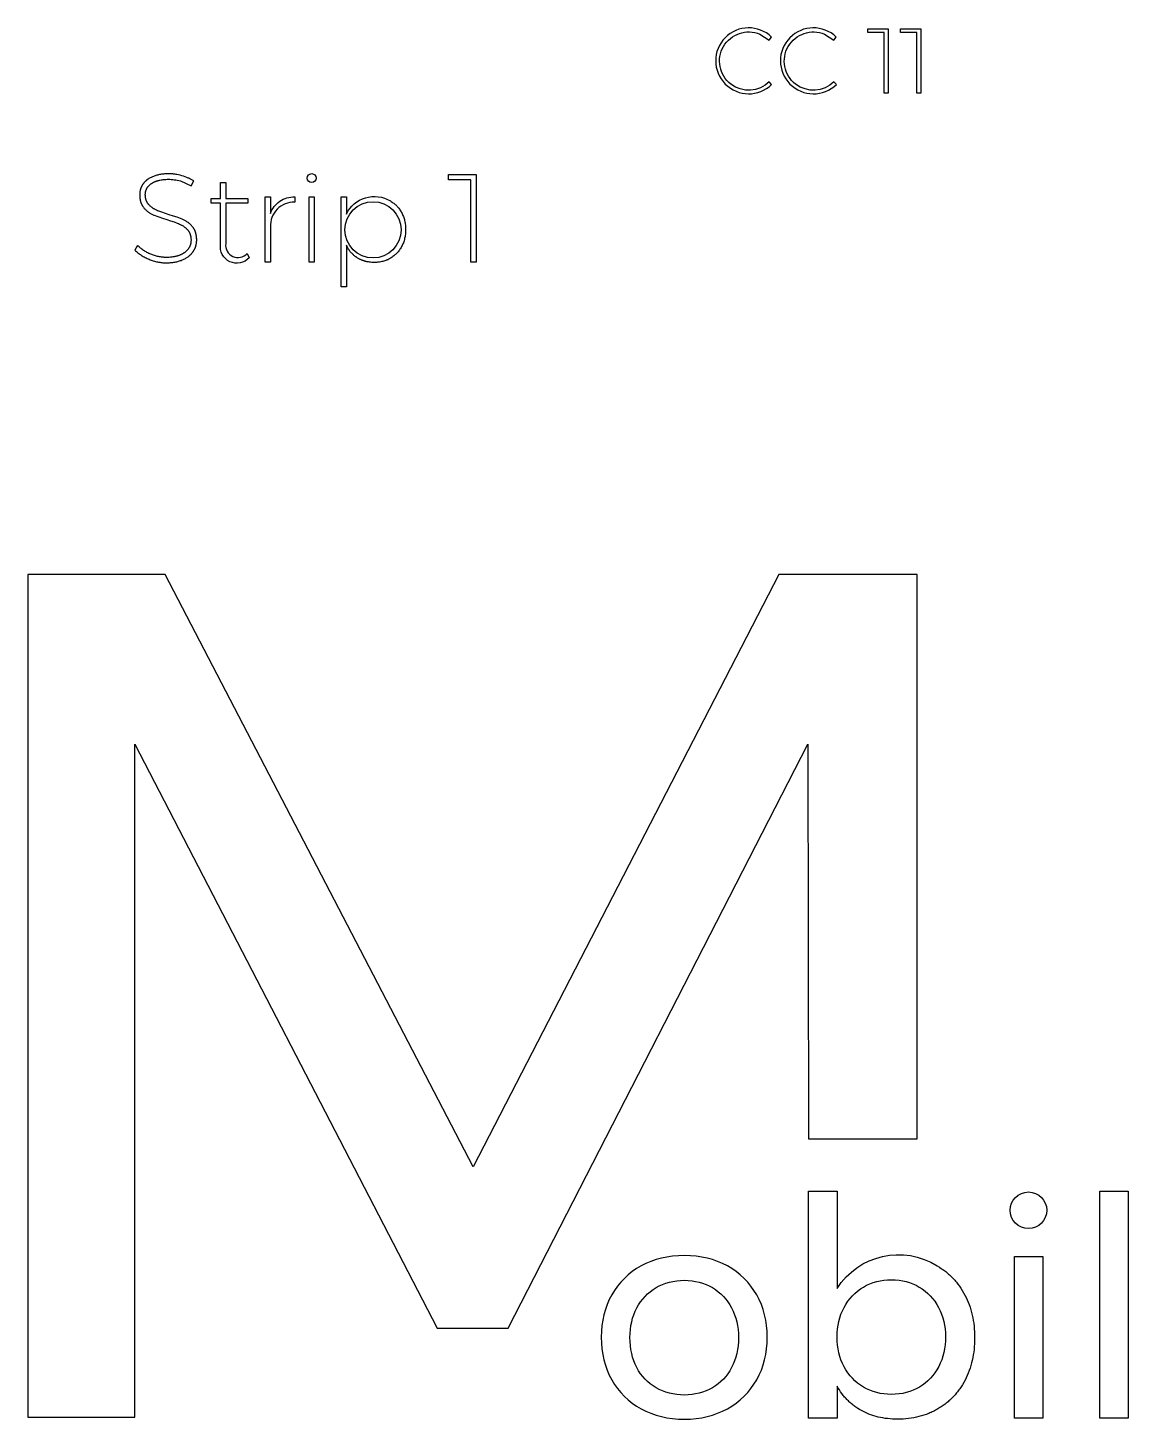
# Model space of a CAD drawing. Header units: millimetres. Extents: x -1043 to -744, y -1370 to -1206.
# Drawn here: x -984.04 to -946.64, y -1338.3 to -1291.02 of the extents above; entities that cross this region are included whole.
import ezdxf

# ---------------------------------------------------------------- set-up
doc = ezdxf.new("R2010")
doc.units = ezdxf.units.MM
doc.header["$MEASUREMENT"] = 0
doc.layers.add('Electronics$ENGRAVE1', color=5, linetype='Continuous', true_color=0x0000ff)

msp = doc.modelspace()

# ---------------------------------------------------------------- linework, layer by layer
at = {"layer": 'Electronics$ENGRAVE1'}
for points in [[(-959.155, -1291.236), (-958.839, -1291.437), (-958.76, -1291.337, 2.359226), (-958.757, -1292.948), (-958.839, -1292.857, -1.864699)], [(-956.955, -1291.236), (-956.639, -1291.437), (-956.56, -1291.337, 2.359226), (-956.557, -1292.948), (-956.639, -1292.857, -1.864699)], [(-976.513, -1298.837, -0.750475), (-977.482, -1298.376), (-977.482, -1296.977), (-977.806, -1296.977), (-977.806, -1296.823), (-977.482, -1296.823), (-977.482, -1296.273), (-977.311, -1296.273), (-977.311, -1296.823), (-976.556, -1296.823), (-976.556, -1296.977), (-977.311, -1296.977), (-977.311, -1298.355, 0.724121), (-976.581, -1298.692)], [(-975.474, -1296.915, -0.144787), (-974.964, -1296.763), (-974.964, -1296.947, 0.435043), (-975.792, -1297.787), (-975.792, -1298.991), (-975.971, -1298.991), (-975.971, -1296.768), (-975.792, -1296.768), (-975.792, -1297.327, -0.153652)], [(-971.714, -1296.906), (-971.684, -1296.925), (-971.655, -1296.944), (-971.626, -1296.964), (-971.599, -1296.985), (-971.585, -1296.995), (-971.572, -1297.006), (-971.559, -1297.018), (-971.546, -1297.029), (-971.533, -1297.041), (-971.521, -1297.053), (-971.508, -1297.065), (-971.496, -1297.077), (-971.484, -1297.089), (-971.473, -1297.102), (-971.461, -1297.115), (-971.45, -1297.128), (-971.428, -1297.155), (-971.408, -1297.183), (-971.387, -1297.212), (-971.368, -1297.241), (-971.35, -1297.272), (-971.332, -1297.303), (-971.316, -1297.335), (-971.3, -1297.368), (-971.286, -1297.401), (-971.273, -1297.434), (-971.26, -1297.469), (-971.249, -1297.503), (-971.239, -1297.539), (-971.23, -1297.575), (-971.222, -1297.611), (-971.215, -1297.648), (-971.209, -1297.685), (-971.204, -1297.724), (-971.201, -1297.762), (-971.198, -1297.801), (-971.196, -1297.841), (-971.196, -1297.881), (-971.196, -1297.921), (-971.198, -1297.96), (-971.201, -1297.999), (-971.204, -1298.037), (-971.209, -1298.075), (-971.215, -1298.112), (-971.222, -1298.149), (-971.23, -1298.185), (-971.239, -1298.22), (-971.249, -1298.256), (-971.26, -1298.29), (-971.273, -1298.324), (-971.286, -1298.358), (-971.3, -1298.391), (-971.316, -1298.423), (-971.332, -1298.455), (-971.35, -1298.487), (-971.368, -1298.517), (-971.387, -1298.547), (-971.407, -1298.575), (-971.428, -1298.603), (-971.45, -1298.63), (-971.472, -1298.656), (-971.484, -1298.669), (-971.496, -1298.681), (-971.508, -1298.694), (-971.52, -1298.706), (-971.532, -1298.718), (-971.545, -1298.729), (-971.558, -1298.741), (-971.571, -1298.752), (-971.597, -1298.774), (-971.625, -1298.795), (-971.653, -1298.815), (-971.682, -1298.834), (-971.712, -1298.852), (-971.728, -1298.861), (-971.743, -1298.869), (-971.758, -1298.878), (-971.774, -1298.886), (-971.79, -1298.893), (-971.806, -1298.901), (-971.822, -1298.908), (-971.838, -1298.915), (-971.854, -1298.921), (-971.871, -1298.928), (-971.904, -1298.939), (-971.938, -1298.95), (-971.973, -1298.959), (-972.008, -1298.968), (-972.043, -1298.975), (-972.079, -1298.981), (-972.116, -1298.986), (-972.153, -1298.99), (-972.19, -1298.993), (-972.228, -1298.995), (-972.267, -1298.995), (-972.307, -1298.995), (-972.347, -1298.993), (-972.386, -1298.99), (-972.424, -1298.985), (-972.462, -1298.98), (-972.499, -1298.973), (-972.518, -1298.969), (-972.536, -1298.965), (-972.554, -1298.961), (-972.572, -1298.956), (-972.589, -1298.951), (-972.607, -1298.946), (-972.624, -1298.94), (-972.642, -1298.934), (-972.659, -1298.928), (-972.676, -1298.921), (-972.692, -1298.915), (-972.709, -1298.908), (-972.726, -1298.9), (-972.742, -1298.892), (-972.758, -1298.884), (-972.774, -1298.876), (-972.79, -1298.867), (-972.806, -1298.858), (-972.821, -1298.849), (-972.837, -1298.839), (-972.852, -1298.83), (-972.867, -1298.819), (-972.882, -1298.809), (-972.896, -1298.799), (-972.911, -1298.788), (-972.925, -1298.777), (-972.938, -1298.766), (-972.952, -1298.754), (-972.965, -1298.742), (-972.979, -1298.731), (-972.992, -1298.718), (-973.004, -1298.706), (-973.017, -1298.693), (-973.029, -1298.681), (-973.041, -1298.668), (-973.053, -1298.654), (-973.064, -1298.641), (-973.076, -1298.627), (-973.087, -1298.613), (-973.098, -1298.599), (-973.108, -1298.584), (-973.119, -1298.57), (-973.129, -1298.555), (-973.139, -1298.54), (-973.158, -1298.509), (-973.176, -1298.477), (-973.194, -1298.444), (-973.21, -1298.41), (-973.21, -1299.819), (-973.389, -1299.819), (-973.389, -1296.768), (-973.21, -1296.768), (-973.21, -1297.352, -0.441654)], [(-953.126, -1333.096), (-953.051, -1333.141), (-952.979, -1333.189), (-952.944, -1333.213), (-952.909, -1333.238), (-952.875, -1333.264), (-952.841, -1333.29), (-952.808, -1333.317), (-952.775, -1333.344), (-952.743, -1333.372), (-952.712, -1333.401), (-952.681, -1333.43), (-952.65, -1333.459), (-952.62, -1333.489), (-952.59, -1333.52), (-952.562, -1333.551), (-952.533, -1333.582), (-952.505, -1333.615), (-952.478, -1333.647), (-952.451, -1333.681), (-952.425, -1333.715), (-952.374, -1333.784), (-952.325, -1333.856), (-952.278, -1333.929), (-952.233, -1334.005), (-952.19, -1334.084), (-952.15, -1334.163), (-952.112, -1334.245), (-952.077, -1334.328), (-952.045, -1334.412), (-952.015, -1334.498), (-951.988, -1334.585), (-951.963, -1334.674), (-951.941, -1334.764), (-951.921, -1334.856), (-951.905, -1334.949), (-951.89, -1335.044), (-951.879, -1335.14), (-951.869, -1335.237), (-951.863, -1335.336), (-951.859, -1335.437), (-951.858, -1335.539), (-951.859, -1335.639), (-951.863, -1335.738), (-951.869, -1335.836), (-951.878, -1335.933), (-951.89, -1336.028), (-951.904, -1336.121), (-951.92, -1336.213), (-951.94, -1336.304), (-951.961, -1336.393), (-951.986, -1336.481), (-952.012, -1336.567), (-952.042, -1336.652), (-952.074, -1336.736), (-952.108, -1336.818), (-952.145, -1336.899), (-952.185, -1336.978), (-952.227, -1337.056), (-952.271, -1337.131), (-952.317, -1337.204), (-952.366, -1337.275), (-952.391, -1337.31), (-952.416, -1337.344), (-952.442, -1337.377), (-952.469, -1337.41), (-952.496, -1337.443), (-952.523, -1337.475), (-952.551, -1337.506), (-952.58, -1337.537), (-952.609, -1337.567), (-952.639, -1337.597), (-952.669, -1337.626), (-952.7, -1337.655), (-952.731, -1337.683), (-952.763, -1337.71), (-952.795, -1337.737), (-952.828, -1337.764), (-952.862, -1337.789), (-952.896, -1337.815), (-952.93, -1337.84), (-952.965, -1337.864), (-953, -1337.887), (-953.037, -1337.911), (-953.11, -1337.955), (-953.148, -1337.977), (-953.186, -1337.997), (-953.224, -1338.017), (-953.262, -1338.037), (-953.301, -1338.055), (-953.34, -1338.074), (-953.38, -1338.091), (-953.42, -1338.108), (-953.5, -1338.139), (-953.583, -1338.167), (-953.666, -1338.193), (-953.751, -1338.216), (-953.837, -1338.237), (-953.924, -1338.254), (-954.013, -1338.269), (-954.103, -1338.282), (-954.195, -1338.291), (-954.287, -1338.298), (-954.381, -1338.302), (-954.477, -1338.303), (-954.563, -1338.302), (-954.648, -1338.299), (-954.732, -1338.293), (-954.815, -1338.285), (-954.896, -1338.275), (-954.976, -1338.262), (-955.054, -1338.248), (-955.132, -1338.231), (-955.208, -1338.211), (-955.282, -1338.19), (-955.356, -1338.166), (-955.428, -1338.14), (-955.499, -1338.111), (-955.568, -1338.081), (-955.637, -1338.048), (-955.703, -1338.012), (-955.769, -1337.975), (-955.832, -1337.936), (-955.863, -1337.915), (-955.894, -1337.894), (-955.924, -1337.873), (-955.954, -1337.851), (-955.984, -1337.829), (-956.012, -1337.806), (-956.041, -1337.783), (-956.069, -1337.759), (-956.096, -1337.735), (-956.123, -1337.71), (-956.15, -1337.685), (-956.176, -1337.659), (-956.202, -1337.633), (-956.227, -1337.606), (-956.252, -1337.579), (-956.277, -1337.551), (-956.301, -1337.523), (-956.324, -1337.494), (-956.347, -1337.465), (-956.37, -1337.435), (-956.414, -1337.375), (-956.456, -1337.312), (-956.496, -1337.247), (-956.535, -1337.181), (-956.535, -1338.272), (-957.502, -1338.272), (-957.502, -1330.56), (-956.535, -1330.56), (-956.535, -1333.865, -0.413707)], [(-953.126, -1333.096), (-953.051, -1333.141), (-952.979, -1333.189), (-952.944, -1333.213), (-952.909, -1333.238), (-952.875, -1333.264), (-952.841, -1333.29), (-952.808, -1333.317), (-952.775, -1333.344), (-952.743, -1333.372), (-952.712, -1333.401), (-952.681, -1333.43), (-952.65, -1333.459), (-952.62, -1333.489), (-952.59, -1333.52), (-952.562, -1333.551), (-952.533, -1333.582), (-952.505, -1333.615), (-952.478, -1333.647), (-952.451, -1333.681), (-952.425, -1333.715), (-952.374, -1333.784), (-952.325, -1333.856), (-952.278, -1333.929), (-952.233, -1334.005), (-952.19, -1334.084), (-952.15, -1334.163), (-952.112, -1334.245), (-952.077, -1334.328), (-952.045, -1334.412), (-952.015, -1334.498), (-951.988, -1334.585), (-951.963, -1334.674), (-951.941, -1334.764), (-951.921, -1334.856), (-951.905, -1334.949), (-951.89, -1335.044), (-951.879, -1335.14), (-951.869, -1335.237), (-951.863, -1335.336), (-951.859, -1335.437), (-951.858, -1335.539), (-951.859, -1335.639), (-951.863, -1335.738), (-951.869, -1335.836), (-951.878, -1335.933), (-951.89, -1336.028), (-951.904, -1336.121), (-951.92, -1336.213), (-951.94, -1336.304), (-951.961, -1336.393), (-951.986, -1336.481), (-952.012, -1336.567), (-952.042, -1336.652), (-952.074, -1336.736), (-952.108, -1336.818), (-952.145, -1336.899), (-952.185, -1336.978), (-952.227, -1337.056), (-952.271, -1337.131), (-952.317, -1337.204), (-952.366, -1337.275), (-952.391, -1337.31), (-952.416, -1337.344), (-952.442, -1337.377), (-952.469, -1337.41), (-952.496, -1337.443), (-952.523, -1337.475), (-952.551, -1337.506), (-952.58, -1337.537), (-952.609, -1337.567), (-952.639, -1337.597), (-952.669, -1337.626), (-952.7, -1337.655), (-952.731, -1337.683), (-952.763, -1337.71), (-952.795, -1337.737), (-952.828, -1337.764), (-952.862, -1337.789), (-952.896, -1337.815), (-952.93, -1337.84), (-952.965, -1337.864), (-953, -1337.887), (-953.037, -1337.911), (-953.11, -1337.955), (-953.148, -1337.977), (-953.186, -1337.997), (-953.224, -1338.017), (-953.262, -1338.037), (-953.301, -1338.055), (-953.34, -1338.074), (-953.38, -1338.091), (-953.42, -1338.108), (-953.5, -1338.139), (-953.583, -1338.167), (-953.666, -1338.193), (-953.751, -1338.216), (-953.837, -1338.237), (-953.924, -1338.254), (-954.013, -1338.269), (-954.103, -1338.282), (-954.195, -1338.291), (-954.287, -1338.298), (-954.381, -1338.302), (-954.477, -1338.303), (-954.563, -1338.302), (-954.648, -1338.299), (-954.732, -1338.293), (-954.815, -1338.285), (-954.896, -1338.275), (-954.976, -1338.262), (-955.054, -1338.248), (-955.132, -1338.231), (-955.208, -1338.211), (-955.282, -1338.19), (-955.356, -1338.166), (-955.428, -1338.14), (-955.499, -1338.111), (-955.568, -1338.081), (-955.637, -1338.048), (-955.703, -1338.012), (-955.769, -1337.975), (-955.832, -1337.936), (-955.863, -1337.915), (-955.894, -1337.894), (-955.924, -1337.873), (-955.954, -1337.851), (-955.984, -1337.829), (-956.012, -1337.806), (-956.041, -1337.783), (-956.069, -1337.759), (-956.096, -1337.735), (-956.123, -1337.71), (-956.15, -1337.685), (-956.176, -1337.659), (-956.202, -1337.633), (-956.227, -1337.606), (-956.252, -1337.579), (-956.277, -1337.551), (-956.301, -1337.523), (-956.324, -1337.494), (-956.347, -1337.465), (-956.37, -1337.435), (-956.414, -1337.375), (-956.456, -1337.312), (-956.496, -1337.247), (-956.535, -1337.181), (-956.535, -1338.272), (-957.502, -1338.272), (-957.502, -1330.56), (-956.535, -1330.56), (-956.535, -1333.865, -0.413707)]]:
    msp.add_lwpolyline(points, format="xyb", close=True, dxfattribs=at)
for points in [[(-955.487, -1291.055), (-954.798, -1291.055), (-954.798, -1293.242), (-954.927, -1293.242), (-954.927, -1291.183), (-955.487, -1291.183)], [(-954.379, -1291.055), (-953.691, -1291.055), (-953.691, -1293.242), (-953.819, -1293.242), (-953.819, -1291.183), (-954.379, -1291.183)], [(-978.852, -1296.226), (-978.48, -1296.388), (-978.399, -1296.226), (-978.421, -1296.212), (-978.443, -1296.199), (-978.465, -1296.186), (-978.488, -1296.173), (-978.512, -1296.161), (-978.535, -1296.149), (-978.56, -1296.137), (-978.584, -1296.126), (-978.61, -1296.115), (-978.635, -1296.104), (-978.688, -1296.084), (-978.742, -1296.066), (-978.798, -1296.048), (-978.855, -1296.033), (-978.912, -1296.02), (-978.969, -1296.008), (-978.998, -1296.003), (-979.026, -1295.999), (-979.054, -1295.995), (-979.083, -1295.992), (-979.111, -1295.989), (-979.14, -1295.986), (-979.168, -1295.985), (-979.196, -1295.983), (-979.225, -1295.983), (-979.253, -1295.982), (-979.289, -1295.983), (-979.324, -1295.984), (-979.359, -1295.985), (-979.394, -1295.988), (-979.428, -1295.991), (-979.461, -1295.995), (-979.494, -1295.999), (-979.526, -1296.004), (-979.558, -1296.01), (-979.59, -1296.016), (-979.621, -1296.024), (-979.651, -1296.032), (-979.681, -1296.04), (-979.71, -1296.049), (-979.739, -1296.059), (-979.767, -1296.07), (-979.795, -1296.081), (-979.821, -1296.093), (-979.847, -1296.105), (-979.873, -1296.118), (-979.897, -1296.132), (-979.921, -1296.146), (-979.943, -1296.161), (-979.955, -1296.168), (-979.965, -1296.176), (-979.976, -1296.184), (-979.987, -1296.192), (-979.997, -1296.2), (-980.007, -1296.208), (-980.017, -1296.217), (-980.027, -1296.225), (-980.036, -1296.234), (-980.045, -1296.243), (-980.055, -1296.252), (-980.063, -1296.261), (-980.072, -1296.271), (-980.081, -1296.28), (-980.089, -1296.29), (-980.097, -1296.299), (-980.105, -1296.309), (-980.113, -1296.319), (-980.12, -1296.33), (-980.127, -1296.34), (-980.134, -1296.35), (-980.141, -1296.361), (-980.148, -1296.371), (-980.154, -1296.382), (-980.16, -1296.393), (-980.166, -1296.404), (-980.171, -1296.415), (-980.177, -1296.426), (-980.182, -1296.437), (-980.187, -1296.448), (-980.191, -1296.46), (-980.196, -1296.471), (-980.2, -1296.483), (-980.204, -1296.494), (-980.208, -1296.506), (-980.211, -1296.518), (-980.214, -1296.53), (-980.217, -1296.542), (-980.22, -1296.554), (-980.222, -1296.567), (-980.225, -1296.579), (-980.227, -1296.591), (-980.228, -1296.604), (-980.23, -1296.617), (-980.231, -1296.63), (-980.232, -1296.642), (-980.233, -1296.655), (-980.234, -1296.669), (-980.234, -1296.682), (-980.234, -1296.695), (-980.234, -1296.727), (-980.232, -1296.759), (-980.23, -1296.789), (-980.228, -1296.804), (-980.226, -1296.819), (-980.224, -1296.834), (-980.222, -1296.848), (-980.219, -1296.862), (-980.217, -1296.876), (-980.214, -1296.89), (-980.21, -1296.904), (-980.207, -1296.917), (-980.203, -1296.931), (-980.199, -1296.944), (-980.194, -1296.957), (-980.19, -1296.969), (-980.185, -1296.982), (-980.18, -1296.994), (-980.175, -1297.007), (-980.169, -1297.018), (-980.163, -1297.03), (-980.157, -1297.042), (-980.151, -1297.053), (-980.145, -1297.064), (-980.138, -1297.075), (-980.131, -1297.086), (-980.124, -1297.097), (-980.116, -1297.107), (-980.108, -1297.117), (-980.092, -1297.137), (-980.076, -1297.157), (-980.059, -1297.175), (-980.042, -1297.194), (-980.024, -1297.211), (-980.006, -1297.228), (-979.988, -1297.244), (-979.969, -1297.26), (-979.949, -1297.275), (-979.929, -1297.289), (-979.909, -1297.303), (-979.888, -1297.316), (-979.867, -1297.329), (-979.846, -1297.341), (-979.824, -1297.352), (-979.801, -1297.363), (-979.754, -1297.384), (-979.703, -1297.405), (-979.647, -1297.427), (-979.588, -1297.449), (-979.458, -1297.494), (-979.313, -1297.54), (-979.183, -1297.58), (-979.067, -1297.619), (-978.964, -1297.657), (-978.918, -1297.675), (-978.875, -1297.694), (-978.855, -1297.703), (-978.835, -1297.713), (-978.815, -1297.723), (-978.796, -1297.733), (-978.778, -1297.745), (-978.759, -1297.756), (-978.742, -1297.768), (-978.724, -1297.781), (-978.707, -1297.793), (-978.691, -1297.807), (-978.674, -1297.821), (-978.659, -1297.835), (-978.643, -1297.849), (-978.628, -1297.865), (-978.614, -1297.88), (-978.6, -1297.896), (-978.593, -1297.904), (-978.586, -1297.913), (-978.58, -1297.921), (-978.574, -1297.93), (-978.568, -1297.939), (-978.562, -1297.948), (-978.557, -1297.957), (-978.551, -1297.966), (-978.546, -1297.976), (-978.541, -1297.985), (-978.537, -1297.995), (-978.532, -1298.005), (-978.528, -1298.015), (-978.524, -1298.025), (-978.52, -1298.036), (-978.517, -1298.046), (-978.513, -1298.057), (-978.51, -1298.068), (-978.507, -1298.079), (-978.505, -1298.09), (-978.502, -1298.101), (-978.5, -1298.113), (-978.498, -1298.124), (-978.496, -1298.136), (-978.494, -1298.148), (-978.493, -1298.16), (-978.492, -1298.172), (-978.491, -1298.184), (-978.49, -1298.197), (-978.489, -1298.21), (-978.489, -1298.236), (-978.489, -1298.252), (-978.49, -1298.269), (-978.491, -1298.285), (-978.492, -1298.301), (-978.494, -1298.317), (-978.497, -1298.333), (-978.5, -1298.348), (-978.503, -1298.363), (-978.507, -1298.378), (-978.511, -1298.393), (-978.516, -1298.407), (-978.521, -1298.422), (-978.526, -1298.436), (-978.532, -1298.45), (-978.539, -1298.464), (-978.545, -1298.477), (-978.553, -1298.49), (-978.56, -1298.504), (-978.569, -1298.516), (-978.577, -1298.529), (-978.586, -1298.542), (-978.596, -1298.554), (-978.606, -1298.566), (-978.616, -1298.578), (-978.627, -1298.589), (-978.638, -1298.601), (-978.65, -1298.612), (-978.662, -1298.623), (-978.675, -1298.633), (-978.688, -1298.644), (-978.701, -1298.654), (-978.715, -1298.664), (-978.729, -1298.674), (-978.744, -1298.684), (-978.759, -1298.693), (-978.774, -1298.702), (-978.79, -1298.71), (-978.806, -1298.719), (-978.822, -1298.727), (-978.838, -1298.734), (-978.855, -1298.742), (-978.872, -1298.749), (-978.89, -1298.756), (-978.908, -1298.762), (-978.926, -1298.768), (-978.944, -1298.774), (-978.963, -1298.779), (-978.982, -1298.784), (-979.001, -1298.789), (-979.021, -1298.794), (-979.041, -1298.798), (-979.061, -1298.802), (-979.103, -1298.809), (-979.146, -1298.814), (-979.19, -1298.819), (-979.235, -1298.822), (-979.282, -1298.824), (-979.33, -1298.824), (-979.363, -1298.824), (-979.396, -1298.823), (-979.429, -1298.821), (-979.462, -1298.818), (-979.495, -1298.814), (-979.528, -1298.809), (-979.561, -1298.804), (-979.594, -1298.797), (-979.627, -1298.79), (-979.66, -1298.782), (-979.693, -1298.773), (-979.726, -1298.763), (-979.76, -1298.753), (-979.793, -1298.741), (-979.826, -1298.729), (-979.859, -1298.716), (-979.892, -1298.702), (-979.924, -1298.687), (-979.955, -1298.672), (-979.986, -1298.656), (-980.016, -1298.639), (-980.045, -1298.622), (-980.074, -1298.604), (-980.102, -1298.586), (-980.129, -1298.567), (-980.156, -1298.547), (-980.182, -1298.527), (-980.208, -1298.506), (-980.232, -1298.484), (-980.256, -1298.461), (-980.28, -1298.438), (-980.303, -1298.415), (-980.396, -1298.573), (-980.372, -1298.597), (-980.346, -1298.621), (-980.32, -1298.644), (-980.293, -1298.666), (-980.265, -1298.688), (-980.237, -1298.709), (-980.208, -1298.73), (-980.178, -1298.75), (-980.147, -1298.769), (-980.116, -1298.788), (-980.084, -1298.806), (-980.052, -1298.824), (-980.018, -1298.841), (-979.984, -1298.857), (-979.95, -1298.873), (-979.914, -1298.888), (-979.878, -1298.903), (-979.843, -1298.916), (-979.807, -1298.929), (-979.771, -1298.941), (-979.735, -1298.951), (-979.699, -1298.961), (-979.662, -1298.97), (-979.626, -1298.978), (-979.59, -1298.985), (-979.554, -1298.991), (-979.517, -1298.996), (-979.481, -1299), (-979.444, -1299.004), (-979.407, -1299.006), (-979.371, -1299.007), (-979.334, -1299.008), (-979.295, -1299.008), (-979.257, -1299.006), (-979.22, -1299.005), (-979.183, -1299.002), (-979.147, -1298.999), (-979.111, -1298.994), (-979.076, -1298.99), (-979.042, -1298.984), (-979.008, -1298.978), (-978.974, -1298.97), (-978.942, -1298.963), (-978.91, -1298.954), (-978.878, -1298.945), (-978.848, -1298.934), (-978.817, -1298.924), (-978.788, -1298.912), (-978.759, -1298.9), (-978.731, -1298.887), (-978.703, -1298.873), (-978.677, -1298.859), (-978.651, -1298.844), (-978.627, -1298.828), (-978.603, -1298.812), (-978.591, -1298.804), (-978.58, -1298.796), (-978.568, -1298.787), (-978.557, -1298.778), (-978.547, -1298.769), (-978.536, -1298.76), (-978.526, -1298.751), (-978.515, -1298.742), (-978.505, -1298.732), (-978.496, -1298.722), (-978.486, -1298.712), (-978.477, -1298.702), (-978.468, -1298.692), (-978.459, -1298.682), (-978.45, -1298.671), (-978.441, -1298.661), (-978.433, -1298.65), (-978.425, -1298.639), (-978.417, -1298.628), (-978.409, -1298.616), (-978.402, -1298.605), (-978.395, -1298.594), (-978.388, -1298.582), (-978.381, -1298.571), (-978.375, -1298.559), (-978.369, -1298.547), (-978.363, -1298.535), (-978.357, -1298.523), (-978.352, -1298.511), (-978.347, -1298.498), (-978.342, -1298.486), (-978.337, -1298.474), (-978.333, -1298.461), (-978.329, -1298.448), (-978.325, -1298.436), (-978.321, -1298.423), (-978.318, -1298.41), (-978.315, -1298.397), (-978.312, -1298.383), (-978.309, -1298.37), (-978.307, -1298.357), (-978.305, -1298.343), (-978.303, -1298.33), (-978.301, -1298.316), (-978.3, -1298.302), (-978.299, -1298.288), (-978.298, -1298.274), (-978.297, -1298.26), (-978.297, -1298.246), (-978.297, -1298.231), (-978.297, -1298.199), (-978.299, -1298.167), (-978.301, -1298.135), (-978.303, -1298.12), (-978.305, -1298.105), (-978.307, -1298.09), (-978.309, -1298.075), (-978.312, -1298.061), (-978.315, -1298.047), (-978.318, -1298.032), (-978.321, -1298.019), (-978.325, -1298.005), (-978.329, -1297.991), (-978.333, -1297.978), (-978.337, -1297.965), (-978.342, -1297.952), (-978.347, -1297.939), (-978.352, -1297.926), (-978.357, -1297.914), (-978.363, -1297.902), (-978.369, -1297.89), (-978.375, -1297.878), (-978.381, -1297.866), (-978.388, -1297.855), (-978.395, -1297.843), (-978.402, -1297.832), (-978.409, -1297.821), (-978.417, -1297.811), (-978.425, -1297.8), (-978.441, -1297.78), (-978.458, -1297.76), (-978.475, -1297.741), (-978.493, -1297.722), (-978.511, -1297.704), (-978.529, -1297.687), (-978.548, -1297.67), (-978.568, -1297.654), (-978.588, -1297.639), (-978.608, -1297.624), (-978.629, -1297.61), (-978.651, -1297.596), (-978.672, -1297.583), (-978.695, -1297.571), (-978.717, -1297.559), (-978.741, -1297.548), (-978.789, -1297.527), (-978.842, -1297.506), (-978.898, -1297.484), (-978.957, -1297.462), (-979.087, -1297.418), (-979.231, -1297.373), (-979.361, -1297.332), (-979.476, -1297.292), (-979.578, -1297.254), (-979.623, -1297.236), (-979.665, -1297.218), (-979.684, -1297.209), (-979.704, -1297.199), (-979.723, -1297.189), (-979.741, -1297.179), (-979.76, -1297.168), (-979.777, -1297.157), (-979.795, -1297.145), (-979.812, -1297.133), (-979.828, -1297.12), (-979.845, -1297.107), (-979.86, -1297.094), (-979.876, -1297.08), (-979.891, -1297.065), (-979.905, -1297.05), (-979.92, -1297.035), (-979.933, -1297.019), (-979.94, -1297.011), (-979.947, -1297.003), (-979.953, -1296.995), (-979.959, -1296.986), (-979.965, -1296.977), (-979.97, -1296.969), (-979.976, -1296.96), (-979.981, -1296.95), (-979.986, -1296.941), (-979.991, -1296.932), (-979.995, -1296.922), (-980, -1296.912), (-980.004, -1296.903), (-980.008, -1296.893), (-980.012, -1296.882), (-980.015, -1296.872), (-980.018, -1296.862), (-980.021, -1296.851), (-980.024, -1296.84), (-980.027, -1296.829), (-980.029, -1296.818), (-980.032, -1296.807), (-980.034, -1296.796), (-980.035, -1296.784), (-980.037, -1296.772), (-980.038, -1296.761), (-980.04, -1296.749), (-980.041, -1296.736), (-980.041, -1296.724), (-980.042, -1296.712), (-980.042, -1296.686), (-980.042, -1296.672), (-980.041, -1296.657), (-980.04, -1296.643), (-980.039, -1296.629), (-980.037, -1296.615), (-980.035, -1296.602), (-980.032, -1296.588), (-980.029, -1296.575), (-980.025, -1296.562), (-980.021, -1296.549), (-980.017, -1296.536), (-980.012, -1296.524), (-980.007, -1296.511), (-980.001, -1296.499), (-979.995, -1296.487), (-979.989, -1296.475), (-979.982, -1296.464), (-979.975, -1296.452), (-979.967, -1296.441), (-979.959, -1296.43), (-979.95, -1296.419), (-979.941, -1296.408), (-979.932, -1296.398), (-979.922, -1296.387), (-979.912, -1296.377), (-979.901, -1296.367), (-979.89, -1296.357), (-979.879, -1296.348), (-979.867, -1296.338), (-979.855, -1296.329), (-979.842, -1296.32), (-979.829, -1296.311), (-979.815, -1296.302), (-979.802, -1296.294), (-979.788, -1296.286), (-979.773, -1296.278), (-979.759, -1296.27), (-979.744, -1296.263), (-979.729, -1296.256), (-979.713, -1296.249), (-979.698, -1296.243), (-979.682, -1296.237), (-979.666, -1296.231), (-979.649, -1296.225), (-979.632, -1296.22), (-979.615, -1296.215), (-979.598, -1296.21), (-979.58, -1296.205), (-979.562, -1296.201), (-979.544, -1296.197), (-979.507, -1296.19), (-979.469, -1296.184), (-979.43, -1296.179), (-979.389, -1296.175), (-979.348, -1296.172), (-979.305, -1296.171), (-979.261, -1296.17), (-979.211, -1296.171), (-979.161, -1296.174), (-979.11, -1296.178), (-979.059, -1296.184), (-979.007, -1296.192), (-978.956, -1296.201), (-978.904, -1296.213)], [(-969.741, -1296.008), (-968.802, -1296.008), (-968.802, -1298.991), (-968.977, -1298.991), (-968.977, -1296.183), (-969.741, -1296.183)], [(-974.478, -1296.768), (-974.303, -1296.768), (-974.303, -1298.991), (-974.478, -1298.991)], [(-953.808, -1309.602), (-958.512, -1309.602), (-968.901, -1329.727), (-979.372, -1309.602), (-984.035, -1309.602), (-984.035, -1338.234), (-980.395, -1338.234), (-980.395, -1315.37), (-970.128, -1335.208), (-967.715, -1335.208), (-957.53, -1315.37), (-957.506, -1328.779), (-953.808, -1328.779)], [(-947.607, -1330.56), (-946.64, -1330.56), (-946.64, -1338.272), (-947.607, -1338.272)], [(-947.607, -1330.56), (-946.64, -1330.56), (-946.64, -1338.272), (-947.607, -1338.272)], [(-950.507, -1332.774), (-949.54, -1332.774), (-949.54, -1338.272), (-950.507, -1338.272)], [(-950.507, -1332.774), (-949.54, -1332.774), (-949.54, -1338.272), (-950.507, -1338.272)]]:
    msp.add_lwpolyline(points, close=True, dxfattribs=at)
for centre, radius in [((-974.388, -1296.13), 0.152), ((-972.304, -1297.887), 0.954), ((-950.028, -1331.204), 0.621), ((-950.028, -1331.204), 0.621)]:
    msp.add_circle(centre, radius, dxfattribs=at)
for points in [[(-960.261, -1333.096), (-959.835, -1333.332), (-959.502, -1333.659), (-959.263, -1334.078), (-959.024, -1334.498), (-958.905, -1334.977), (-958.905, -1335.518), (-958.905, -1336.058), (-959.024, -1336.54), (-959.263, -1336.963), (-959.502, -1337.385), (-959.835, -1337.714), (-960.261, -1337.95), (-960.687, -1338.186), (-961.174, -1338.303), (-961.721, -1338.303), (-962.276, -1338.303), (-962.766, -1338.186), (-963.192, -1337.95), (-963.618, -1337.714), (-963.951, -1337.387), (-964.19, -1336.968), (-964.429, -1336.549), (-964.548, -1336.065), (-964.548, -1335.518), (-964.548, -1334.977), (-964.429, -1334.498), (-964.19, -1334.078), (-963.951, -1333.659), (-963.618, -1333.332), (-963.192, -1333.096), (-962.766, -1332.861), (-962.276, -1332.743), (-961.721, -1332.743), (-961.174, -1332.743), (-960.687, -1332.861), (-960.261, -1333.096)], [(-960.261, -1333.096), (-959.835, -1333.332), (-959.502, -1333.659), (-959.263, -1334.078), (-959.024, -1334.498), (-958.905, -1334.977), (-958.905, -1335.518), (-958.905, -1336.058), (-959.024, -1336.54), (-959.263, -1336.963), (-959.502, -1337.385), (-959.835, -1337.714), (-960.261, -1337.95), (-960.687, -1338.186), (-961.174, -1338.303), (-961.721, -1338.303), (-962.276, -1338.303), (-962.766, -1338.186), (-963.192, -1337.95), (-963.618, -1337.714), (-963.951, -1337.387), (-964.19, -1336.968), (-964.429, -1336.549), (-964.548, -1336.065), (-964.548, -1335.518), (-964.548, -1334.977), (-964.429, -1334.498), (-964.19, -1334.078), (-963.951, -1333.659), (-963.618, -1333.332), (-963.192, -1333.096), (-962.766, -1332.861), (-962.276, -1332.743), (-961.721, -1332.743), (-961.174, -1332.743), (-960.687, -1332.861), (-960.261, -1333.096)], [(-962.683, -1333.834), (-962.963, -1334), (-963.182, -1334.231), (-963.338, -1334.525), (-963.494, -1334.82), (-963.571, -1335.154), (-963.571, -1335.528), (-963.571, -1335.909), (-963.494, -1336.249), (-963.338, -1336.547), (-963.182, -1336.845), (-962.963, -1337.075), (-962.683, -1337.238), (-962.402, -1337.401), (-962.082, -1337.482), (-961.721, -1337.482), (-961.368, -1337.482), (-961.051, -1337.401), (-960.77, -1337.238), (-960.49, -1337.075), (-960.271, -1336.845), (-960.116, -1336.547), (-959.96, -1336.249), (-959.882, -1335.909), (-959.882, -1335.528), (-959.882, -1335.154), (-959.96, -1334.82), (-960.116, -1334.525), (-960.271, -1334.231), (-960.49, -1334), (-960.77, -1333.834), (-961.051, -1333.668), (-961.368, -1333.585), (-961.721, -1333.585), (-962.082, -1333.585), (-962.402, -1333.668), (-962.683, -1333.834)], [(-962.683, -1333.834), (-962.963, -1334), (-963.182, -1334.231), (-963.338, -1334.525), (-963.494, -1334.82), (-963.571, -1335.154), (-963.571, -1335.528), (-963.571, -1335.909), (-963.494, -1336.249), (-963.338, -1336.547), (-963.182, -1336.845), (-962.963, -1337.075), (-962.683, -1337.238), (-962.402, -1337.401), (-962.082, -1337.482), (-961.721, -1337.482), (-961.368, -1337.482), (-961.051, -1337.401), (-960.77, -1337.238), (-960.49, -1337.075), (-960.271, -1336.845), (-960.116, -1336.547), (-959.96, -1336.249), (-959.882, -1335.909), (-959.882, -1335.528), (-959.882, -1335.154), (-959.96, -1334.82), (-960.116, -1334.525), (-960.271, -1334.231), (-960.49, -1334), (-960.77, -1333.834), (-961.051, -1333.668), (-961.368, -1333.585), (-961.721, -1333.585), (-962.082, -1333.585), (-962.402, -1333.668), (-962.683, -1333.834)], [(-953.734, -1337.212), (-953.453, -1337.046), (-953.235, -1336.814), (-953.079, -1336.516), (-952.923, -1336.218), (-952.845, -1335.882), (-952.845, -1335.507), (-952.845, -1335.14), (-952.925, -1334.808), (-953.084, -1334.51), (-953.244, -1334.212), (-953.462, -1333.98), (-953.739, -1333.813), (-954.016, -1333.647), (-954.331, -1333.564), (-954.685, -1333.564), (-955.038, -1333.564), (-955.355, -1333.647), (-955.636, -1333.813), (-955.916, -1333.98), (-956.136, -1334.212), (-956.296, -1334.51), (-956.455, -1334.808), (-956.535, -1335.14), (-956.535, -1335.507), (-956.535, -1335.889), (-956.455, -1336.226), (-956.296, -1336.521), (-956.136, -1336.815), (-955.916, -1337.046), (-955.636, -1337.212), (-955.355, -1337.378), (-955.038, -1337.461), (-954.685, -1337.461), (-954.331, -1337.461), (-954.014, -1337.378), (-953.734, -1337.212)], [(-953.734, -1337.212), (-953.453, -1337.046), (-953.235, -1336.814), (-953.079, -1336.516), (-952.923, -1336.218), (-952.845, -1335.882), (-952.845, -1335.507), (-952.845, -1335.14), (-952.925, -1334.808), (-953.084, -1334.51), (-953.244, -1334.212), (-953.462, -1333.98), (-953.739, -1333.813), (-954.016, -1333.647), (-954.331, -1333.564), (-954.685, -1333.564), (-955.038, -1333.564), (-955.355, -1333.647), (-955.636, -1333.813), (-955.916, -1333.98), (-956.136, -1334.212), (-956.296, -1334.51), (-956.455, -1334.808), (-956.535, -1335.14), (-956.535, -1335.507), (-956.535, -1335.889), (-956.455, -1336.226), (-956.296, -1336.521), (-956.136, -1336.815), (-955.916, -1337.046), (-955.636, -1337.212), (-955.355, -1337.378), (-955.038, -1337.461), (-954.685, -1337.461), (-954.331, -1337.461), (-954.014, -1337.378), (-953.734, -1337.212)]]:
    msp.add_open_spline(points, degree=3, knots=[0, 0, 0, 0, 1, 1, 1, 2, 2, 2, 3, 3, 3, 4, 4, 4, 5, 5, 5, 6, 6, 6, 7, 7, 7, 8, 8, 8, 9, 9, 9, 10, 10, 10, 11, 11, 11, 12, 12, 12, 12], dxfattribs=at)

doc.saveas('drawing.dxf')
